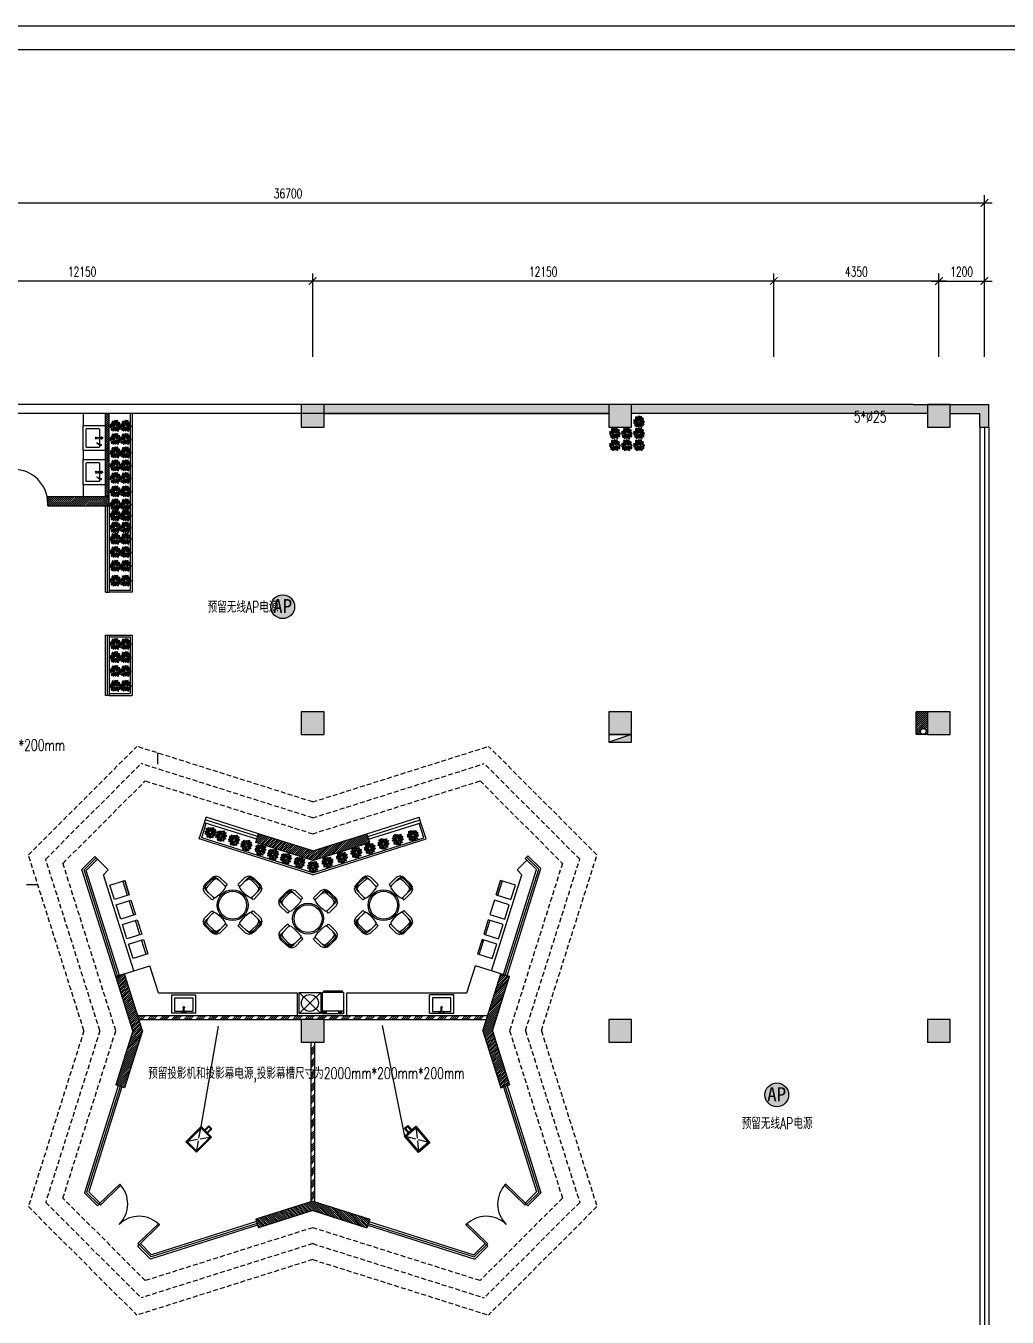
# Model space of a CAD drawing. Extents: x 243000 to 1039751, y -184758 to -16773.
# Drawn here: x 986735 to 1012594, y -82988 to -48970 of the extents above; entities that cross this region are included whole.
import ezdxf
from ezdxf.enums import TextEntityAlignment as Align

# ---------------------------------------------------------------- set-up
doc = ezdxf.new("R2010")
doc.units = 0
doc.header["$LTSCALE"] = 1000
doc.header["$MEASUREMENT"] = 0
doc.linetypes.add('HIDDEN2', pattern=[0.1875, 0.125, -0.0625])
doc.layers.get('0').update_dxf_attribs({"linetype": 'CONTINUOUS'})
for name, color, linetype in [('_PAS CABLE TRAY', 7, 'CONTINUOUS'), ('WALL', 7, 'CONTINUOUS'), ('Z-TEXT', 7, 'CONTINUOUS'), ('会议', 7, 'CONTINUOUS'), ('地坪虚线', 250, 'CONTINUOUS'), ('家具', 2, 'CONTINUOUS'), ('植物', 250, 'CONTINUOUS'), ('洁具', 4, 'CONTINUOUS'), ('消火栓', 1, 'CONTINUOUS'), ('玻璃线', 5, 'CONTINUOUS'), ('轴线标注', 1, 'CONTINUOUS'), ('门', 3, 'CONTINUOUS'), ('隔断', 5, 'CONTINUOUS')]:
    doc.layers.add(name, color=color, linetype=linetype)
doc.styles.add('CHINESE', font='')
doc.styles.add('DIM_FONT', font='romans.shx', dxfattribs={"width": 0.7, "height": 250, "bigfont": 'hztxt.shx'})
doc.styles.add('ROMANS', font='romans.shx', dxfattribs={"width": 0.7, "bigfont": 'hzdxf.shx'})
doc.styles.get('CHINESE').set_extended_font_data('NSimSun')
pattern_1 = [(45, (482443.937, 25428.028), (-26.5165043, 26.5165043), [])]
pattern_2 = [(45, (482443.94, 25428.03), (-159.09903, 159.09903), []), (45, (482496.97, 25428.03), (-159.09903, 159.09903), []), (45, (482550, 25428.03), (-159.09903, 159.09903), []), (45, (482603.04, 25428.03), (-159.09903, 159.09903), [])]

# ---------------------------------------------------------------- blocks, each defined once
blk = doc.blocks.new('_fzh')
at = {"layer": 'WALL'}
blk.add_hatch(color=7, dxfattribs=at).paths.add_polyline_path([(0.5, 0.5), (-0.5, 0.5), (-0.5, -0.5), (0.5, -0.5)])
at = {"layer": 'WALL', "color": 7}
blk.add_lwpolyline([(-0.5, -0.5), (0.5, -0.5), (0.5, 0.5), (-0.5, 0.5)], close=True, dxfattribs=at)
blk = doc.blocks.new('vreregre')
at = {"layer": '洁具', "color": 7}
for p, q in [((1904780, -62108), (1903980, -62108)), ((1903980, -62708), (1903980, -62108)), ((1904780, -62708), (1904780, -62108)), ((1903980, -62708), (1904780, -62708)), ((1904343, -62652), (1904368, -62652)), ((1904368, -62652), (1904368, -62533)), ((1904393, -62652), (1904393, -62533)), ((1904393, -62652), (1904418, -62652))]:
    blk.add_line(p, q, dxfattribs=at)
blk.add_lwpolyline([(1904452, -62652), (1904680, -62652), (1904680, -62208), (1904080, -62208), (1904080, -62652), (1904309, -62652)], dxfattribs=at)
for centre, radius in [((1904326, -62670), 25), ((1904326, -62670), 20), ((1904435, -62670), 25), ((1904435, -62670), 20)]:
    blk.add_circle(centre, radius, dxfattribs=at)
for centre, radius, start, end in [((1904380, -62521), 25, 300, 240), ((1904380, -62533), 12.5, 0, 180), ((1904380, -62652), 12.5, 180, 0)]:
    blk.add_arc(centre, radius, start, end, dxfattribs=at)
blk = doc.blocks.new('drtj')
at = {"layer": '家具', "color": 7, "linetype": 'ByBlock'}
for p, q in [((-3204, -222135), (-3260, -222192)), ((-3061, -222023), (-3204, -222135)), ((-3040, -222050), (-3183, -222162)), ((-3164, -222205), (-3003, -222079)), ((-2991, -221983), (-3061, -222023)), ((-2970, -222010), (-3040, -222050)), ((-3003, -222079), (-2960, -222060)), ((-2957, -221971), (-2991, -221983)), ((-2936, -221998), (-2970, -222010)), ((-2960, -222060), (-2929, -222007)), ((-2910, -222050), (-2960, -222060)), ((-2943, -221989), (-2957, -221971)), ((-2916, -221968), (-2943, -221989)), ((-2929, -222007), (-2943, -221989)), ((-2929, -222007), (-2878, -222054)), ((-2824, -222012), (-2916, -221968)), ((-2836, -222108), (-2910, -222050)), ((-2878, -222054), (-2725, -222252)), ((-2671, -222210), (-2824, -222012)), ((-3266, -222240), (-3293, -222261)), ((-3293, -222261), (-3273, -222361)), ((-3260, -222192), (-3280, -222222)), ((-3280, -222222), (-3266, -222240)), ((-3273, -222361), (-3120, -222559)), ((-3266, -222240), (-3252, -222258)), ((-3239, -222219), (-3259, -222249)), ((-3252, -222258), (-3202, -222248)), ((-3252, -222258), (-3219, -222319)), ((-3183, -222162), (-3239, -222219)), ((-3219, -222319), (-3066, -222517)), ((-3215, -222287), (-3202, -222248)), ((-3178, -222373), (-3215, -222287)), ((-3202, -222248), (-3164, -222205)), ((-2907, -222480), (-2799, -222396)), ((-2799, -222396), (-2726, -222325)), ((-2726, -222325), (-2706, -222295)), ((-2725, -222252), (-2695, -222272)), ((-2706, -222295), (-2725, -222252)), ((-2695, -222272), (-2659, -222244)), ((-2659, -222244), (-2671, -222210)), ((-3120, -222559), (-3090, -222579)), ((-3090, -222579), (-3054, -222551)), ((-3066, -222517), (-3029, -222546)), ((-3054, -222551), (-3066, -222517)), ((-3029, -222546), (-2995, -222534)), ((-2995, -222534), (-2907, -222480))]:
    blk.add_line(p, q, dxfattribs=at)
at = {"layer": '家具', "color": 7}
for p, q in [((-3190, -222345), (-3198, -222347)), ((-3083, -222577), (-3089, -222578))]:
    blk.add_line(p, q, dxfattribs=at)
blk = doc.blocks.new('4234252')
at = {"layer": '植物', "color": 250}
for centre, major_axis, start_param, end_param in [((240791, -95879), (0, 180), -0.359457, 0.901022), ((240963, -97343), (0, 1610), 0.057769, 0.208197), ((240758, -95601), (0, 197), 2.58517, 3.623046), ((240719, -95760), (0, 116), -0.590484, 0.523971), ((240727, -95641), (0, 68.6), 1.837662, 3.28234), ((241967, -90706), (0, 5161), 2.859263, 2.883945), ((240808, -95861), (0, 100), 0.866574, 2.12611), ((240879, -95940), (0, 167), 0.529927, 1.415675), ((240871, -95579), (0, 135), 0.993138, 2.941338), ((241088, -95435), (0, 361), 1.768065, 2.394191), ((240732, -95664), (0, 164), -1.536179, -0.266269), ((240899, -95887), (0, 130), 0.536111, 2.111388), ((241170, -96028), (0, 420), 0.851058, 1.394467), ((240732, -95789), (0, 181), 3.564494, 4.731128), ((240941, -95570), (0, 111), 0.524495, 1.44463), ((241174, -95583), (0, 333), 1.236152, 1.684397), ((241015, -95642), (0, 153), 0.043698, 1.674423), ((240841, -95531), (0, 80.5), 4.636915, 5.505824), ((241062, -95764), (0, 188), 1.685863, 2.993944), ((240592, -95901), (0, 353), 4.598653, 5.009933), ((241158, -95713), (0, 278), 0.639486, 1.52962), ((240434, -96310), (0, 763), -1.079212, -0.769242), ((240804, -95514), (0, 230), 3.782582, 4.816003), ((241023, -95802), (0, 149), -1.139226, 0.796843), ((241024, -96038), (0, 327), -0.422616, 0.324932), ((241023, -95509), (0, 268), 2.842055, 3.671774), ((240901, -95911), (0, 157), 4.459149, 5.917613), ((241124, -95786), (0, 203), 0.122173, 0.899859), ((241061, -95680), (0, 105), -0.445664, 0.775754), ((240962, -95983), (0, 210), -0.986532, -0.211254), ((241049, -95853), (0, 80.1), 4.540681, 6.538815), ((240970, -95533), (0, 156), 3.800502, 4.372702), ((240537, -95587), (0, 392), 3.724097, 3.920593), ((240934, -95878), (0, 69.9), 1.664297, 2.699348), ((240882, -95893), (0, 55.6), 3.671935, 4.903974), ((241111, -95627), (0, 240), 2.774119, 3.178977)]:
    blk.add_ellipse(centre, major_axis=major_axis, ratio=0.897571, start_param=start_param, end_param=end_param, dxfattribs=at)
blk = doc.blocks.new('_ArchTick')
at = {"color": 0, "linetype": 'ByBlock', "const_width": 0.15}
blk.add_lwpolyline([(-0.5, -0.5), (0.5, 0.5)], dxfattribs=at)
blk = doc.blocks.new('542422')
at = {"layer": '消火栓'}
blk.add_hatch(color=7, dxfattribs=at).paths.add_polyline_path([(116564, 164856), (115964, 164656), (116564, 164656)])
at = {"layer": '消火栓', "color": 7}
blk.add_line((116564, 164856), (115964, 164656), dxfattribs=at)
blk.add_lwpolyline([(115964, 164856), (115964, 164656), (116564, 164656), (116564, 164856)], close=True, dxfattribs=at)
blk = doc.blocks.new('A$C692518CD')
at = {"layer": '洁具', "color": 7}
blk.add_line((560, 75), (0, 75), dxfattribs=at)
for points in [[(0, 575), (560, 575), (560, 0), (0, 0)], [(522, 596), (34, 596), (34, 610), (522, 610)], [(33, 53), (103, 53), (103, 16), (33, 16)], [(432, 58), (445, 58), (445, 22), (432, 22)], [(462, 58), (474, 58), (474, 22), (462, 22)], [(492, 58), (504, 58), (504, 22), (492, 22)]]:
    blk.add_lwpolyline(points, close=True, dxfattribs=at)
blk = doc.blocks.new('sdg')
at = {"layer": '洁具', "color": 8}
for p, q in [((-20737, -199410), (-21397, -199410)), ((-21203, -199632), (-21252, -199548)), ((-21195, -199627), (-21243, -199543)), ((-21082, -199618), (-21088, -199504)), ((-21087, -199520), (-21086, -199504)), ((-21063, -199490), (-21071, -199490)), ((-21052, -199618), (-21046, -199504)), ((-21048, -199504), (-21047, -199520))]:
    blk.add_line(p, q, dxfattribs=at)
blk.add_lwpolyline([(-21397, -199410), (-21397, -200000), (-20737, -200000), (-20737, -199410)], dxfattribs=at)
blk.add_lwpolyline([(-21084, -199570), (-21297, -199570, 0.414214), (-21317, -199590), (-21317, -199900, 0.414214), (-21297, -199920), (-20837, -199920, 0.414214), (-20817, -199900), (-20817, -199590, 0.414214), (-20837, -199570), (-21049, -199570)], format="xyb", dxfattribs=at)
blk.add_lwpolyline([(-21047, -199520, 0.105461), (-21049, -199513, 0.10111), (-21053, -199507, 0.09551), (-21059, -199503, 0.091895), (-21067, -199501, 0.091895), (-21075, -199503, 0.09551), (-21081, -199507, 0.10111), (-21086, -199513, 0.105461), (-21087, -199520, 0.105461), (-21085, -199527, 0.10111), (-21081, -199533, 0.09551), (-21075, -199537, 0.091895), (-21067, -199538, 0.091895), (-21059, -199537, 0.09551), (-21053, -199533, 0.10111), (-21048, -199527, 0.105461)], format="xyb", close=True, dxfattribs=at)
for centre, radius in [((-21252, -199538), 10), ((-21067, -199661), 21.3)]:
    blk.add_circle(centre, radius, dxfattribs=at)
for centre, radius, start, end in [((-21252, -199538), 17.5, 316.8257, 283.6226), ((-21199, -199629), 5, 210.2242, 30.2242), ((-21067, -199503), 21, 357.2232, 183.2251), ((-21071, -199505), 15, 90.2242, 175.8344), ((-21067, -199605), 19.4, 219.5235, 320.9248), ((-21063, -199505), 15, 4.6139, 90.2242)]:
    blk.add_arc(centre, radius, start, end, dxfattribs=at)
blk = doc.blocks.new('ap')
at = {"layer": '_PAS CABLE TRAY', "linetype": 'ByBlock'}
h = blk.add_hatch(color=6, dxfattribs=at)
h.set_gradient(color1=(255, 0, 191), one_color=1, tint=1, name='SPHERICAL')
h.paths.add_polyline_path([(398747, 179710, 1), (398153, 179710, 1)])
at = {"layer": '_PAS CABLE TRAY', "color": 24, "linetype": 'ByBlock'}
blk.add_circle((398450, 179710), 297, dxfattribs=at)
at = {"layer": '_PAS CABLE TRAY', "color": 6, "linetype": 'ByBlock', "insert": (398210, 179900), "char_height": 350, "width": 670, "attachment_point": 1, "style": 'CHINESE'}
blk.add_mtext('{\\fSimSun|b0|i0|c0|p2;\\C4;AP}', dxfattribs=at)
blk = doc.blocks.new('fasdfa')
at = {"color": 4}
for p, q in [((898917, -115832), (927878, -115832)), ((899892, -116076), (927634, -116076))]:
    blk.add_line(p, q, dxfattribs=at)

msp = doc.modelspace()

# ---------------------------------------------------------------- hatches: boundary and pattern name
at = {"layer": 'WALL'}
h = msp.add_hatch(dxfattribs=at)
h.set_pattern_fill('ANSI31', scale=300, style=0)
h.set_pattern_definition(pattern_1)
h.paths.add_polyline_path([(987314.4, -61372.4), (988934.4, -61372.4), (988934.4, -61612.5), (987314.4, -61612.5)])
h.paths.add_polyline_path([(988834.4, -61372.4), (988934.4, -61372.4), (988934.4, -59182.5), (988834.4, -59182.5)])
for points in [[(994594.4, -58942.5), (994594.4, -59182.5), (1002094.4, -59182.5), (1002094.4, -58942.5)], [(1010494.4, -59182.5), (1010494.4, -58942.5), (1010114.4, -58942.5), (1002694.4, -58942.5), (1002694.4, -59182.5)], [(1011874.4, -59182.5), (1011874.4, -59542.5), (1012114.4, -59542.5), (1012114.4, -58942.5), (1011094.4, -58942.5), (1011094.4, -59182.5)]]:
    msp.add_hatch(color=7, dxfattribs=at).paths.add_polyline_path(points)
h = msp.add_hatch(dxfattribs=at)
h.set_pattern_fill('ANSI31', scale=300, style=0)
h.set_pattern_definition(pattern_1)
h.paths.add_polyline_path([(1010194.4, -67642.5), (1010494.4, -67642.5), (1010494.4, -67042.5), (1010194.4, -67042.5)])
h.paths.add_polyline_path([(1010458.2, -67557.4, -1), (1010308.2, -67557.4, -1)], flags=16)
h = msp.add_hatch(dxfattribs=at)
h.set_pattern_fill('ANSI31', scale=300, style=0)
h.set_pattern_definition([(45, (482443.937, 25428.028), (-26.5165043, 26.5165043), [])])
h.paths.add_polyline_path([(994294.4, -70956.8), (995795.8, -70482.5), (995723.5, -70253.6), (994294.4, -70705.1), (992865.3, -70253.6), (992793, -70482.5)])
h = msp.add_hatch(dxfattribs=at)
h.set_pattern_fill('ANSI31', scale=300, style=0)
h.set_pattern_definition(pattern_1)
h.paths.add_polyline_path([(989557, -75442.5), (989105.5, -76871.6), (989334.4, -76943.9), (989808.7, -75442.5), (989334.4, -73941), (989105.5, -74013.3)])
h = msp.add_hatch(dxfattribs=at)
h.set_pattern_fill('ANSI31', scale=300, style=0)
h.set_pattern_definition(pattern_1)
h.paths.add_polyline_path([(998780.1, -75442.5), (999254.4, -76943.9), (999483.2, -76871.6), (999031.8, -75442.5), (999483.2, -74013.3), (999254.4, -73941)])
h = msp.add_hatch(dxfattribs=at)
h.set_pattern_fill('ANSI34', scale=300, style=0)
h.set_pattern_definition(pattern_2)
h.paths.add_polyline_path([(989713.9, -75142.5), (989685.1, -75051.2), (989682.3, -75042.5), (998906.4, -75042.5), (998874.8, -75142.5)])
h = msp.add_hatch(dxfattribs=at)
h.set_pattern_fill('ANSI34', scale=300, style=0)
h.set_pattern_definition(pattern_2)
h.paths.add_polyline_path([(994244.4, -79943.9), (994244.4, -75742.5), (994344.4, -75742.5), (994344.4, -79943.9), (994294.4, -79928.2)])
h = msp.add_hatch(dxfattribs=at)
h.set_pattern_fill('ANSI31', scale=300, style=0)
h.set_pattern_definition([(315, (482443.937, -176312.944), (-26.5165043, -26.5165043), [])])
h.paths.add_polyline_path([(994294.4, -79928.2), (995795.8, -80402.4), (995723.5, -80631.3), (994294.4, -80179.8), (992865.3, -80631.3), (992793, -80402.4)])
at = {"layer": '洁具'}
for points in [[(1002694.4, -58942.5), (1010494.4, -58942.5), (1010494.4, -59182.5), (1002694.4, -59182.5)], [(1011094.4, -58942.5), (1011094.4, -59182.5), (1011874.4, -59182.5), (1011874.4, -59542.5), (1012114.4, -59542.5), (1012114.4, -58942.5)]]:
    msp.add_hatch(color=7, dxfattribs=at).paths.add_polyline_path(points)

# ---------------------------------------------------------------- linework, layer by layer
at = {"layer": 'WALL', "color": 7}
for p, q in [((1010114.4, -58942.5), (977494.4, -58942.5)), ((1002094.4, -59182.5), (986494.4, -59182.5)), ((988834.4, -61372.4), (988834.4, -59182.5)), ((988934.4, -61612.5), (988934.4, -59182.5)), ((1010494.4, -59182.5), (1002694.4, -59182.5)), ((1010114.4, -58942.5), (1012114.4, -58942.5)), ((1011094.4, -59182.5), (1011094.4, -59182.5)), ((1011094.4, -59182.5), (1011874.4, -59182.5)), ((1011874.4, -59542.5), (1011874.4, -59182.5)), ((1012114.4, -59542.5), (1012114.4, -58942.5)), ((1011874.4, -59542.5), (1012114.4, -59542.5)), ((987314.4, -61612.5), (987314.4, -61372.4)), ((987314.4, -61372.4), (988934.4, -61372.4)), ((987314.4, -61612.5), (988934.4, -61612.5)), ((1010194.4, -67642.5), (1010194.4, -67042.5)), ((1010494.4, -67042.5), (1010194.4, -67042.5)), ((1010494.4, -67642.5), (1010194.4, -67642.5)), ((992793, -70482.5), (992865.3, -70253.6)), ((994294.4, -70705.1), (992865.3, -70253.6)), ((994294.4, -70705.1), (995723.5, -70253.6)), ((995795.8, -70482.5), (995723.5, -70253.6)), ((994294.4, -70956.8), (992793, -70482.5)), ((994294.4, -70956.8), (995795.8, -70482.5)), ((989334.4, -73941), (989105.5, -74013.3)), ((989557, -75442.5), (989105.5, -74013.3)), ((989808.7, -75442.5), (989334.4, -73941)), ((998780.1, -75442.5), (999254.4, -73941)), ((999031.8, -75442.5), (999483.2, -74013.3)), ((999254.4, -73941), (999483.2, -74013.3)), ((989682.3, -75042.5), (993994.4, -75042.5)), ((989713.9, -75142.5), (993994.4, -75142.5)), ((993994.4, -75042.5), (998906.4, -75042.5)), ((994594.4, -75142.5), (998874.8, -75142.5)), ((989557, -75442.5), (989105.5, -76871.6)), ((989808.7, -75442.5), (989334.4, -76943.9)), ((998780.1, -75442.5), (999254.4, -76943.9)), ((999031.8, -75442.5), (999483.2, -76871.6)), ((994244.4, -75742.5), (994244.4, -79943.9)), ((994344.4, -75742.5), (994344.4, -79943.9)), ((989334.4, -76943.9), (989105.5, -76871.6)), ((999254.4, -76943.9), (999483.2, -76871.6)), ((994294.4, -79928.2), (992793, -80402.4)), ((994294.4, -79928.2), (995795.8, -80402.4)), ((994294.4, -80179.8), (992865.3, -80631.3)), ((994294.4, -80179.8), (995723.5, -80631.3)), ((992793, -80402.4), (992865.3, -80631.3)), ((995795.8, -80402.4), (995723.5, -80631.3))]:
    msp.add_line(p, q, dxfattribs=at)
msp.add_circle((1010383.2, -67557.4), 75, dxfattribs=at)
at = {"layer": '会议', "color": 6}
for p, q in [((991298.3, -78270.1), (991352.7, -77965.7)), ((997014.6, -78294.5), (996715.5, -78216)), ((997016.3, -77960.4), (997045.5, -78268.3)), ((991257.2, -78311), (990952.7, -78364.6)), ((991231.4, -78644.1), (991285.8, -78339.7)), ((991631.5, -78245.2), (991326.9, -78298.8)), ((997052.2, -78338.7), (997081.3, -78646.5)), ((997382.1, -78391), (997083, -78312.5))]:
    msp.add_line(p, q, dxfattribs=at)
for points in [[(991631.5, -78245.2), (991231.4, -78644.1), (990952.7, -78364.6), (991352.7, -77965.7)], [(991589, -78245.1), (991231.5, -78601.7), (990995.1, -78364.7), (991352.6, -78008.1)], [(991638.7, -78029), (991524.8, -78142.6), (991440.7, -78058.2), (991554.6, -77944.7)], [(991608.7, -78025.5), (991506.4, -78127.5), (991455.4, -78076.4), (991557.7, -77974.4)], [(996801.4, -77935.9), (996905.5, -78058.5), (996814.8, -78135.6), (996710.6, -78013)], [(997016.3, -77960.4), (997382.1, -78391), (997081.3, -78646.5), (996715.5, -78216)], [(996795.6, -77965.6), (996889.1, -78075.7), (996834.1, -78122.4), (996740.5, -78012.3)], [(997012.9, -78002.7), (997339.8, -78387.5), (997084.7, -78604.3), (996757.8, -78219.4)]]:
    msp.add_lwpolyline(points, close=True, dxfattribs=at)
at = {"layer": '地坪虚线', "color": 7, "linetype": 'HIDDEN2'}
for p, q in [((986803.7, -70810.1), (989662.1, -67951.8)), ((994294.4, -69415.2), (989662.1, -67951.8)), ((994294.4, -69415.2), (998926.7, -67951.8)), ((1001785, -70810.1), (998926.7, -67951.8)), ((987258.3, -70921.2), (989773.2, -68406.4)), ((994294.4, -69834.6), (989773.2, -68406.4)), ((994294.4, -69834.6), (998815.6, -68406.4)), ((1001330.4, -70921.2), (998815.6, -68406.4)), ((988267.1, -75442.5), (986803.7, -70810.1)), ((988686.6, -75442.5), (987258.3, -70921.2)), ((999902.2, -75442.5), (1001330.4, -70921.2)), ((1000321.7, -75442.5), (1001785, -70810.1)), ((988267.1, -75442.5), (986803.7, -80074.8)), ((988686.6, -75442.5), (987258.3, -79963.7)), ((999902.2, -75442.5), (1001330.4, -79963.7)), ((1000321.7, -75442.5), (1001785, -80074.8)), ((986803.7, -80074.8), (989662.1, -82933.1)), ((987258.3, -79963.7), (989773.2, -82478.5)), ((1001330.4, -79963.7), (998815.6, -82478.5)), ((1001785, -80074.8), (998926.7, -82933.1)), ((994294.4, -81050.3), (989773.2, -82478.5)), ((994294.4, -81050.3), (998815.6, -82478.5)), ((994294.4, -81469.8), (989662.1, -82933.1)), ((994294.4, -81469.8), (998926.7, -82933.1))]:
    msp.add_line(p, q, dxfattribs=at)
msp.add_lwpolyline([(987712.9, -79852.6), (989106.1, -75442.5), (987712.9, -71032.3), (989884.3, -68861), (994294.4, -70254.1), (998704.5, -68861), (1000875.9, -71032.3), (999482.7, -75442.5), (1000875.9, -79852.6), (998704.5, -82023.9), (994294.4, -80630.8), (989884.3, -82023.9)], close=True, dxfattribs=at)
at = {"layer": '家具', "color": 7}
for p, q in [((994594.4, -59182.5), (1002094.4, -59182.5)), ((988908.6, -71205.2), (988625.8, -70922.3)), ((999680.2, -71205.2), (999940.2, -70945.2)), ((988782.6, -71331.2), (988908.6, -71205.2)), ((989582.3, -73862.7), (988782.6, -71331.2)), ((999006.4, -73862.7), (999806.2, -71331.2)), ((999806.2, -71331.2), (999680.2, -71205.2)), ((989413.6, -71875.7), (989294.1, -71497.4)), ((989461.2, -71860.7), (989341.7, -71482.4)), ((999127.5, -71860.7), (999247, -71482.4)), ((999175.2, -71875.7), (999294.7, -71497.4)), ((989577.2, -72393.6), (989457.7, -72015.3)), ((989740.8, -72911.6), (989621.3, -72533.3)), ((998848, -72911.6), (998967.5, -72533.3)), ((989904.4, -73429.5), (989784.9, -73051.2)), ((998684.4, -73429.5), (998803.9, -73051.2)), ((989105.5, -74013.3), (990007.1, -73728.6)), ((990232.6, -74442.5), (990007.1, -73728.6)), ((998356.2, -74442.5), (998581.7, -73728.6)), ((999483.2, -74013.3), (998581.7, -73728.6)), ((990232.6, -74442.5), (993894.4, -74442.5)), ((993894.4, -75042.5), (993894.4, -74442.5)), ((995192.5, -74442.5), (998356.2, -74442.5)), ((995192.5, -75042.5), (995192.5, -74442.5))]:
    msp.add_line(p, q, dxfattribs=at)
for points in [[(989341.7, -71482.4), (989461.2, -71860.7), (989071.2, -71983.9), (988951.6, -71605.6)], [(999247, -71482.4), (999127.5, -71860.7), (999517.6, -71983.9), (999637.1, -71605.6)], [(989505.3, -72000.3), (989624.9, -72378.6), (989234.8, -72501.8), (989115.3, -72123.5)], [(999083.4, -72000.3), (998963.9, -72378.6), (999354, -72501.8), (999473.5, -72123.5)], [(989669, -72518.2), (989788.5, -72896.5), (989398.4, -73019.7), (989278.9, -72641.4)], [(998919.8, -72518.2), (998800.3, -72896.5), (999190.4, -73019.7), (999309.9, -72641.4)], [(989832.6, -73036.1), (989952.1, -73414.4), (989562, -73537.6), (989442.5, -73159.3)], [(998756.2, -73036.1), (998636.7, -73414.4), (999026.8, -73537.6), (999146.3, -73159.3)]]:
    msp.add_lwpolyline(points, close=True, dxfattribs=at)
for centre, radius in [((992183.3, -72135.1), 406.7), ((992183.3, -72135.1), 367.7), ((996161.2, -72135.1), 406.7), ((996161.2, -72135.1), 367.7), ((994172.3, -72489.3), 406.7), ((994172.3, -72489.3), 367.7)]:
    msp.add_circle(centre, radius, dxfattribs=at)
at = {"layer": '洁具', "color": 7}
for p, q in [((988244.4, -59182.5), (988244.4, -59497.5)), ((988244.4, -60157.5), (988244.4, -60397.5)), ((988244.4, -61057.5), (988244.4, -61372.4)), ((993934.1, -74990.7), (994509.3, -74430.7)), ((994509.3, -74990.7), (993934.1, -74430.7))]:
    msp.add_line(p, q, dxfattribs=at)
msp.add_lwpolyline([(994509.3, -74430.7), (994509.3, -74990.7), (993934.1, -74990.7), (993934.1, -74430.7)], close=True, dxfattribs=at)
msp.add_circle((994221.7, -74710.7), 222.8, dxfattribs=at)
at = {"layer": '玻璃线', "color": 7}
for p, q in [((1011874.4, -59542.5), (1011874.4, -92722.5)), ((1011994.4, -59542.5), (1011994.4, -92842.5)), ((1012114.4, -59542.5), (1012114.4, -92962.5)), ((988834.4, -63892.4), (988834.4, -61612.5)), ((988884.4, -63892.4), (988884.4, -61612.5)), ((988934.4, -61612.5), (988934.4, -63892.4)), ((988834.4, -63892.4), (988934.4, -63892.4)), ((988834.4, -66612.5), (988834.4, -65017.5)), ((988834.4, -65017.5), (988934.4, -65017.5)), ((988884.4, -66612.5), (988884.4, -65017.5)), ((988934.4, -65017.5), (988934.4, -66612.5)), ((988934.4, -66612.5), (988834.4, -66612.5)), ((991442.9, -69961.6), (991488.1, -69818.6)), ((992820.1, -70396.7), (991442.9, -69961.6)), ((992842.7, -70325.1), (991465.5, -69890.1)), ((992865.3, -70253.6), (991488.1, -69818.6)), ((995723.5, -70253.6), (997100.7, -69818.6)), ((995746.1, -70325.1), (997123.3, -69890.1)), ((995768.7, -70396.7), (997145.9, -69961.6)), ((997145.9, -69961.6), (997100.7, -69818.6)), ((988214.4, -71192.3), (988555.1, -70851.6)), ((988271.2, -71206.2), (988590.4, -70887)), ((988328, -71220.1), (988625.8, -70922.3)), ((988555.1, -70851.6), (988625.8, -70922.3)), ((999896.2, -70901.3), (999967, -70830.5)), ((1000194, -71199), (999896.2, -70901.3)), ((1000250.8, -71185.1), (999931.6, -70865.9)), ((1000307.6, -71171.2), (999967, -70830.5)), ((989105.5, -74013.3), (988214.4, -71192.3)), ((989153.2, -73998.3), (988271.2, -71206.2)), ((989200.9, -73983.2), (988328, -71220.1)), ((999321.1, -73962.1), (1000194, -71199)), ((999368.8, -73977.2), (1000250.8, -71185.1)), ((999416.5, -73992.3), (1000307.6, -71171.2)), ((989172.3, -76892.7), (988281.1, -79713.7)), ((989220, -76907.7), (988338, -79699.8)), ((989267.6, -76922.8), (988394.8, -79685.9)), ((999321.1, -76922.8), (1000194, -79685.9)), ((999368.8, -76907.7), (1000250.8, -79699.8)), ((999416.5, -76892.7), (1000307.6, -79713.7)), ((988281.1, -79713.7), (988621.8, -80054.4)), ((988338, -79699.8), (988657.2, -80019)), ((988394.8, -79685.9), (988692.5, -79983.7)), ((1000194, -79685.9), (999896.2, -79983.7)), ((1000250.8, -79699.8), (999931.6, -80019)), ((1000307.6, -79713.7), (999967, -80054.4)), ((988621.8, -80054.4), (988692.9, -79984)), ((999896.2, -79983.7), (999967, -80054.4)), ((992844.2, -80564.5), (990023.1, -81455.7)), ((992829.1, -80516.9), (990037, -81398.9)), ((992814.1, -80469.2), (990050.9, -81342.1)), ((995744.6, -80564.5), (998565.6, -81455.7)), ((995759.7, -80516.9), (998551.7, -81398.9)), ((995774.7, -80469.2), (998537.8, -81342.1)), ((989753.2, -81044.3), (989682.5, -81115)), ((989682.5, -81115), (990023.1, -81455.7)), ((989717.8, -81079.7), (990037, -81398.9)), ((989753.2, -81044.3), (990050.9, -81342.1)), ((998835.6, -81044.3), (998537.8, -81342.1)), ((998870.9, -81079.7), (998551.7, -81398.9)), ((998906.3, -81115), (998565.6, -81455.7)), ((998835.6, -81044.3), (998906.3, -81115))]:
    msp.add_line(p, q, dxfattribs=at)
at = {"layer": '轴线标注', "color": 1}
for p, q in [((975094.4, -53632.3), (1012194.4, -53632.3)), ((1011994.4, -55632.3), (1011994.4, -53432.3)), ((994494.4, -55692.7), (981944.4, -55692.7)), ((1006644.4, -55692.7), (994094.4, -55692.7)), ((994294.4, -57692.7), (994294.4, -55492.7)), ((994294.4, -57692.7), (994294.4, -55492.7)), ((1010994.4, -55692.7), (1006244.4, -55692.7)), ((1006444.4, -57692.7), (1006444.4, -55492.7)), ((1006444.4, -57692.7), (1006444.4, -55492.7)), ((1010594.4, -55692.7), (1012194.4, -55692.7)), ((1010794.4, -57692.7), (1010794.4, -55492.7)), ((1010794.4, -57692.7), (1010794.4, -55492.7)), ((1011994.4, -57692.7), (1011994.4, -55492.7))]:
    msp.add_line(p, q, dxfattribs=at)
at = {"layer": '轴线标注', "color": 5}
for p, q in [((990206.7, -68124.1), (990206.7, -68424.1)), ((986751.3, -71593.7), (987051.3, -71593.7))]:
    msp.add_line(p, q, dxfattribs=at)
at = {"layer": '轴线标注'}
for p, q in [((991352.7, -77965.7), (991812.7, -75322.6)), ((996121.9, -75303.1), (996715.5, -78216))]:
    msp.add_line(p, q, dxfattribs=at)
at = {"layer": '门', "color": 7}
for points in [[(988671.5, -80004.9), (989208.9, -79481.7), (989236.8, -79510.4), (988699.4, -80033.5)], [(999917.3, -80004.9), (999379.9, -79481.7), (999352, -79510.4), (999889.4, -80033.5)], [(989717.8, -81079.7), (990255.2, -80556.5), (990227.3, -80527.9), (989689.9, -81051)], [(998870.9, -81079.7), (998333.5, -80556.5), (998361.4, -80527.9), (998898.8, -81051)]]:
    msp.add_lwpolyline(points, close=True, dxfattribs=at)
for centre, radius, start, end in [((986414.4, -61552.5), 900, 0, 90), ((988671.5, -80004.9), 750, 314.23094, 44.23094), ((999917.3, -80004.9), 750, 135.76906, 225.76906), ((989717.8, -81079.7), 750, 44.23094, 134.23094), ((998870.9, -81079.7), 750, 45.76906, 135.76906)]:
    msp.add_arc(centre, radius, start, end, dxfattribs=at)
at = {"layer": '隔断', "color": 7}
for p, q in [((989484.4, -59182.5), (989484.4, -63842.4)), ((989534.4, -59182.5), (989534.4, -63892.4)), ((989484.4, -63842.4), (988934.4, -63842.4)), ((989534.4, -63892.4), (988934.4, -63892.4)), ((988934.4, -65017.5), (989534.4, -65017.5)), ((988934.4, -65067.5), (989484.4, -65067.5)), ((989484.4, -65067.5), (989484.4, -66562.5)), ((989534.4, -65017.5), (989534.4, -66612.5)), ((988934.4, -66562.5), (989484.4, -66562.5)), ((988934.4, -66612.5), (989534.4, -66612.5)), ((991307.4, -70390.7), (991442.9, -69961.6)), ((991370.1, -70358.1), (991490.6, -69976.7)), ((997218.7, -70358.1), (997098.2, -69976.7)), ((997281.4, -70390.7), (997145.9, -69961.6)), ((994294.4, -71334.3), (991307.4, -70390.7)), ((994294.4, -71281.9), (991370.1, -70358.1)), ((994294.4, -71281.9), (997218.7, -70358.1)), ((994294.4, -71334.3), (997281.4, -70390.7))]:
    msp.add_line(p, q, dxfattribs=at)

# ---------------------------------------------------------------- block references
at = {"color": 4, "lineweight": 5, "xscale": 2.547089064726606, "yscale": 2.547089064610191, "zscale": 2.5470890645979}
msp.add_blockref('fasdfa', (-1323636.5, 246064.5), dxfattribs=at)
at = {"color": 7, "xscale": -1}
for p, rotation in [((770642, -48465.2), 83.23849705505742), ((1015853.2, 149406.2), 353.238497055053), ((772631, -48819.4), 83.23849705505742), ((1017842.2, 149052), 353.238497055053), ((968513.4, -293676.4), 173.2384970567319), ((1213724.6, -95805), 263.2384970550575), ((970502.4, -294030.6), 173.2384970567319), ((1215713.6, -96159.2), 263.2384970550575)]:
    msp.add_blockref('drtj', p, dxfattribs=dict(at, rotation=rotation))
at = {"color": 7}
for p, rotation in [((972491.3, 149406.2), 6.761502944947061), ((1217702.5, -48465.2), 276.7615029449425), ((774619.9, -95805), 96.76150294494258), ((1019831.1, -293676.4), 186.7615029432681)]:
    msp.add_blockref('drtj', p, dxfattribs=dict(at, rotation=rotation))
at = {"layer": '_PAS CABLE TRAY', "color": 6, "linetype": 'ByBlock', "xscale": 1.055999999982305, "yscale": 1.056000000011409, "zscale": 1.056}
for p in [(572741.1, -254045.2), (585759.5, -266905.6)]:
    msp.add_blockref('ap', p, dxfattribs=at)
at = {"layer": 'WALL', "color": 7}
for name, p, xscale, yscale, zscale in [('_fzh', (994294.4, -59242.5), 600, 600, 600), ('_fzh', (1002394.4, -59242.5), 600, 600, 600), ('_fzh', (1010794.4, -59242.5), 600, 600, 600), ('4234252', (858350.1, -1963.5), 0.5999999999767169, 0.6000000000058208, 0.6), ('4234252', (857714.8, -2270.6), 0.5999999999767169, 0.6000000000058208, 0.6), ('4234252', (857714.8, -2584.9), 0.5999999999767169, 0.6000000000058208, 0.6), ('4234252', (858029.6, -2270.6), 0.5999999999767169, 0.6000000000058208, 0.6), ('4234252', (858029.6, -2584.9), 0.5999999999767169, 0.6000000000058208, 0.6), ('4234252', (858350.1, -2270.6), 0.5999999999767169, 0.6000000000058208, 0.6), ('4234252', (858350.1, -2584.9), 0.5999999999767169, 0.6000000000058208, 0.6), ('_fzh', (994294.4, -67342.5), 600, 600, 600), ('_fzh', (1002394.4, -67342.5), 600, 600, 600), ('_fzh', (1010794.4, -67342.5), 600, 600, 600), ('_fzh', (994294.4, -75442.5), 600, 600, 600), ('_fzh', (1002394.4, -75442.5), 600, 600, 600), ('_fzh', (1010794.4, -75442.5), 600, 600, 600)]:
    msp.add_blockref(name, p, dxfattribs=dict(at, xscale=xscale, yscale=yscale, zscale=zscale))
at = {"layer": '家具', "color": 7, "yscale": 0.7999999998137355, "zscale": 0.8000000000000114}
for p, xscale in [((2514402.6, -24810.5), -0.7999999998137355), ((-525813.8, -24810.5), 0.7999999998137355)]:
    msp.add_blockref('vreregre', p, dxfattribs=dict(at, xscale=xscale))
at = {"layer": '家具', "color": 7, "linetype": 'ByBlock', "ltscale": 0.5}
msp.add_blockref('A$C692518CD', (994549.9, -75001.1), dxfattribs=at)
at = {"layer": '植物', "color": 7, "xscale": 0.5999999999767169, "yscale": 0.6000000000058208, "zscale": 0.6}
for p in [(844554.8, -2077.1), (844826.1, -2077.1), (844554.8, -2422.4), (844826.1, -2422.4), (844554.8, -2778.4), (844826.1, -2778.4), (844554.8, -3120.2), (844826.1, -3120.2), (844554.8, -3449.5), (844826.1, -3449.5), (844554.8, -3802), (844826.1, -3802), (844554.8, -4147.3), (844826.1, -4147.3), (844554.8, -4434.2), (844826.1, -4434.2), (844554.8, -4749.2), (844826.1, -4749.2), (844554.8, -5052), (844826.1, -5052), (844554.8, -5400.3), (844826.1, -5400.3), (844554.8, -5763.6), (844826.1, -5763.6), (844554.8, -6153.8), (844826.1, -6153.8), (844554.8, -7822.1), (844826.1, -7822.1), (844554.8, -8170.4), (844826.1, -8170.4), (844554.8, -8533.6), (844826.1, -8533.6), (844554.8, -8923.9), (844826.1, -8923.9)]:
    msp.add_blockref('4234252', p, dxfattribs=at)
at = {"layer": '植物', "color": 7, "xscale": -0.5999999999767169, "yscale": 0.6000000000058208, "zscale": 0.6, "rotation": 180}
for p in [(847061.2, -127656.9), (847338.9, -127744.6), (847677.8, -127856.5), (851616.6, -127953.9), (851992.7, -127835.8), (852393.1, -127735.8), (848004.3, -127992.6), (848376.8, -128110.3), (848706.9, -128230.2), (850521.2, -128311.7), (850900.8, -128184.1), (851258.7, -128078.1), (849049.6, -128342.3), (849404.5, -128442.2), (849762.4, -128554.3), (850142.1, -128438.9)]:
    msp.add_blockref('4234252', p, dxfattribs=at)
at = {"layer": '洁具', "color": 7, "xscale": -1, "rotation": 270}
for p in [(1188244.2, -38760.4), (1188244.2, -39660.4)]:
    msp.add_blockref('sdg', p, dxfattribs=at)
at = {"layer": '消火栓', "color": 7}
msp.add_blockref('542422', (886130.4, -232498.4), dxfattribs=at)
at = {"layer": '轴线标注', "color": 1, "xscale": 200, "yscale": 200, "zscale": 200}
for p in [(1011994.4, -53632.3), (994294.4, -55692.7), (1006444.4, -55692.7), (1010794.4, -55692.7), (1011994.4, -55692.7)]:
    msp.add_blockref('_ArchTick', p, dxfattribs=at)
at = {"layer": '轴线标注', "color": 1, "xscale": 200, "yscale": 200, "zscale": 200, "rotation": 180}
for p in [(994294.4, -55692.7), (1006444.4, -55692.7), (1010794.4, -55692.7)]:
    msp.add_blockref('_ArchTick', p, dxfattribs=at)

# ---------------------------------------------------------------- texts
at = {"layer": 'Z-TEXT', "color": 3, "style": 'ROMANS', "width": 0.7}
for s, p in [('5*%%C25', (1008984.4, -59420.2)), ('预留无线AP电源', (992459, -64429.8)), ('预留投影机和投影幕电源,投影幕槽尺寸为2000mm*200mm*200mm', (983601.7, -68066.9)), ('预留投影机和投影幕电源,投影幕槽尺寸为2000mm*200mm*200mm', (994127.5, -76710.8)), ('预留无线AP电源', (1006532.2, -78031.2))]:
    msp.add_text(s, height=300, dxfattribs=at).set_placement(p, align=Align.CENTER)
at = {"layer": '轴线标注', "color": 1, "char_height": 250, "attachment_point": 5, "style": 'DIM_FONT'}
for s, insert in [('\\A1;36700', (993644.4, -53387.3)), ('\\A1;12150', (988219.4, -55447.7)), ('\\A1;12150', (1000369.4, -55447.7)), ('\\A1;4350', (1008619.4, -55447.7)), ('\\A1;1200', (1011394.4, -55447.7))]:
    msp.add_mtext(s, dxfattribs=dict(at, insert=insert))

doc.saveas('drawing.dxf')
